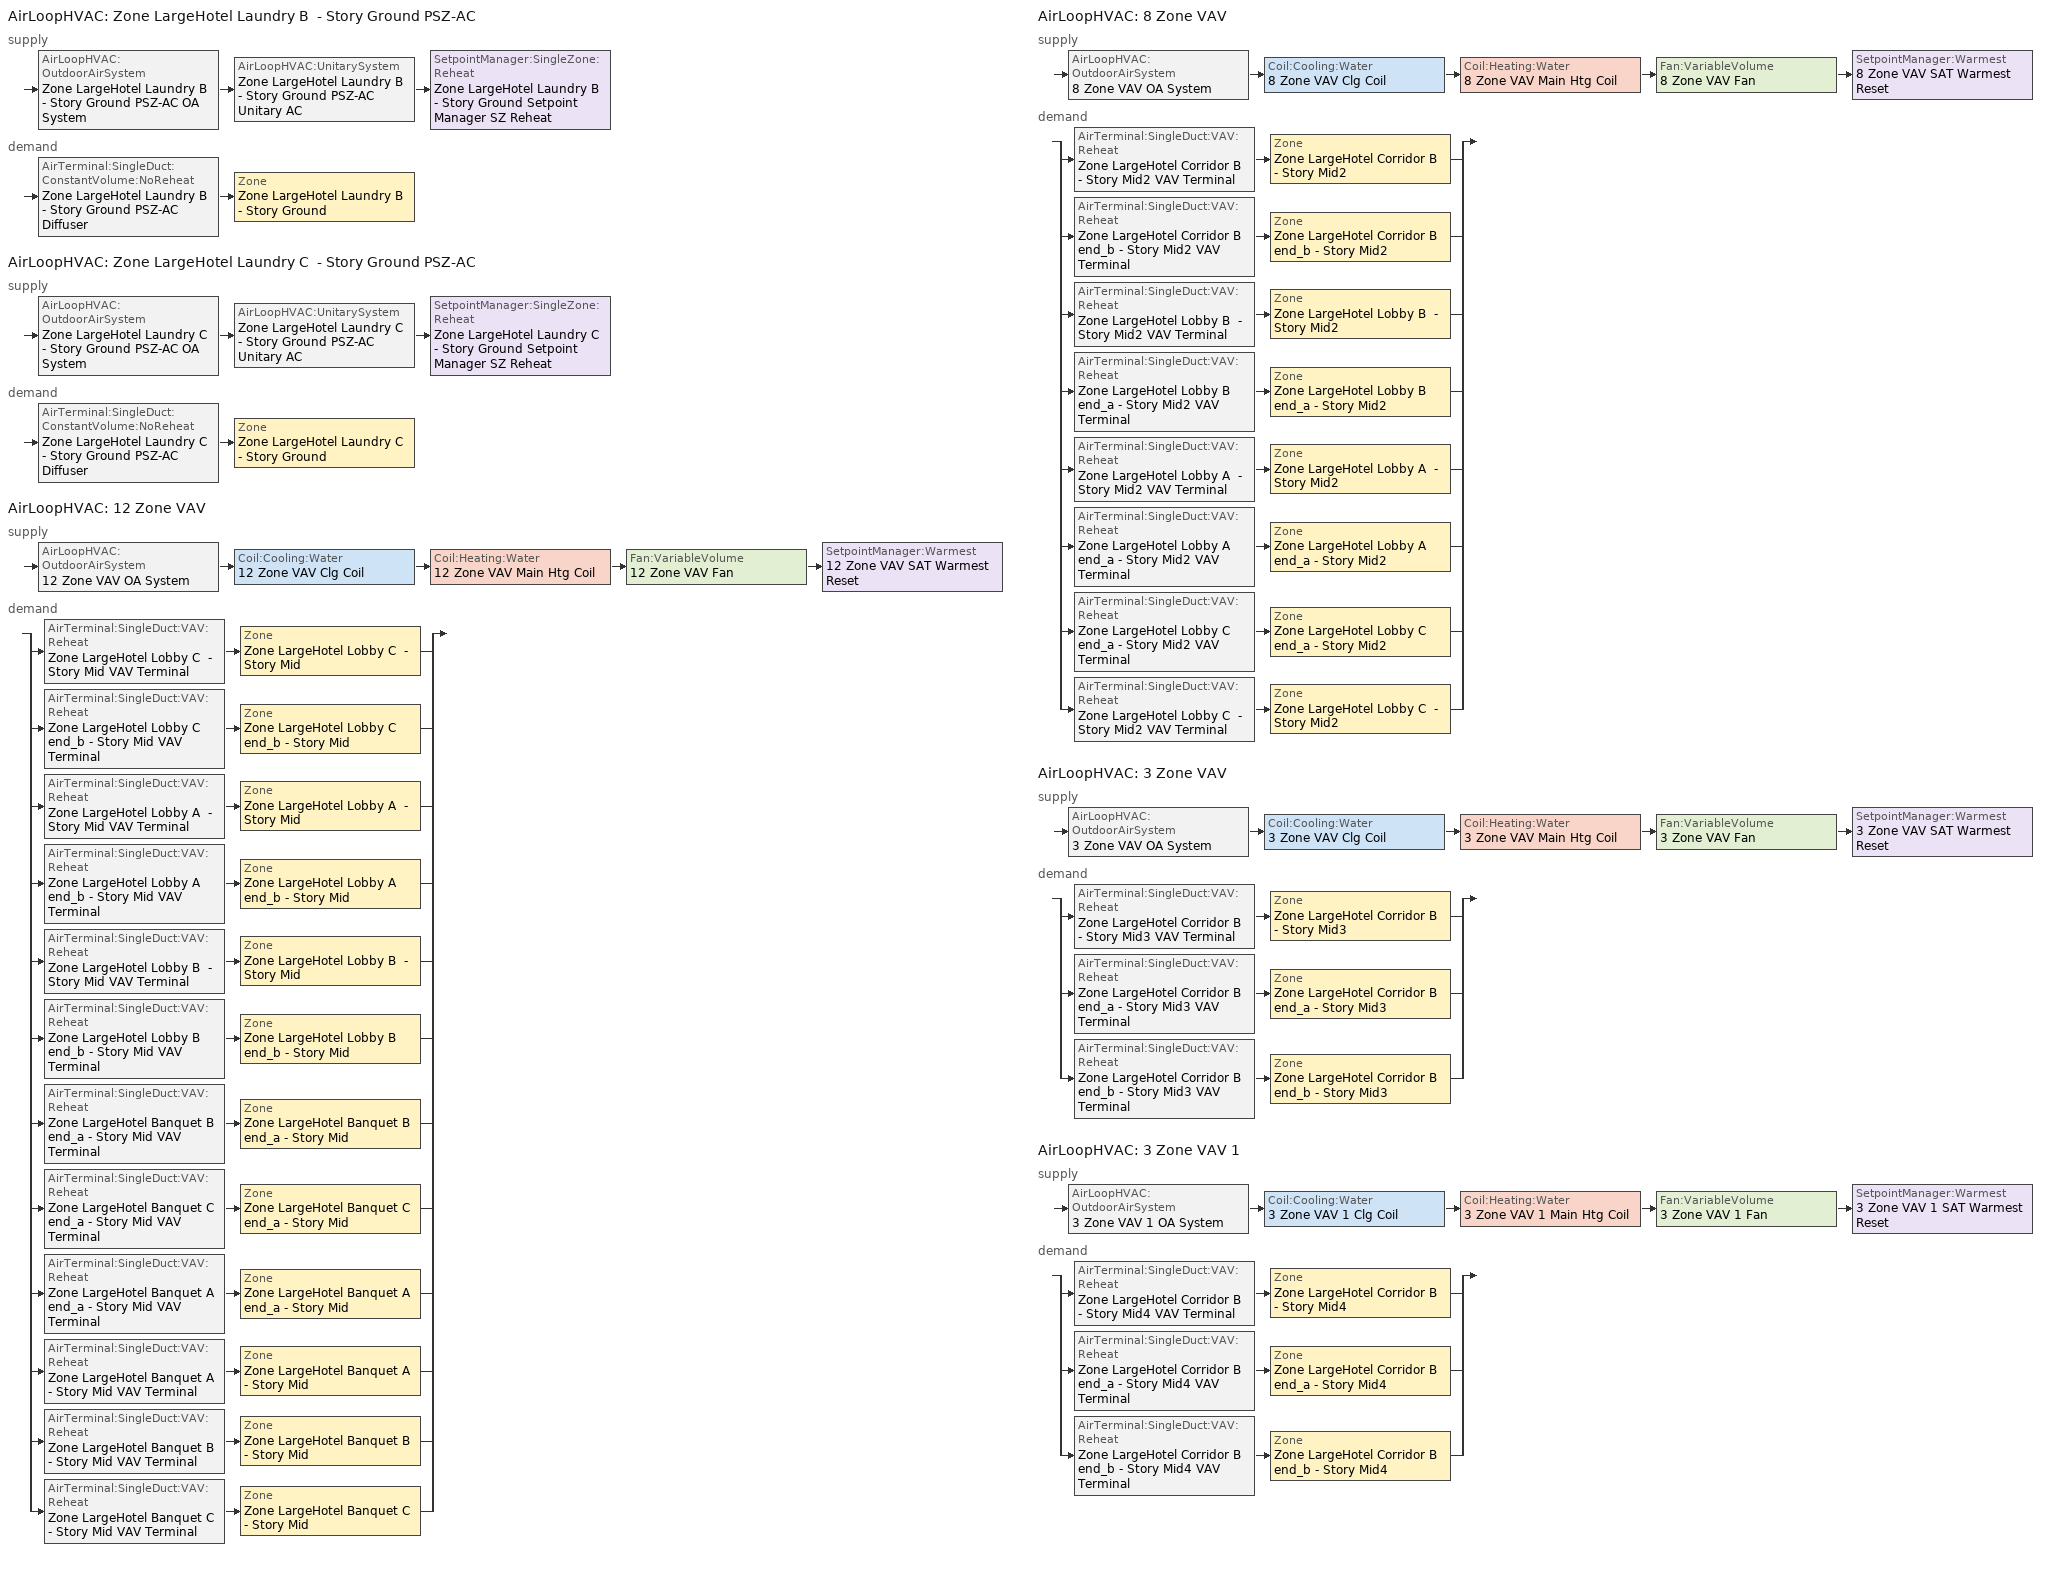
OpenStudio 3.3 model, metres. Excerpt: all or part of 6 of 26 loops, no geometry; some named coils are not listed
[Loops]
AirLoopHVAC 'Zone LargeHotel Laundry B  - Story Ground PSZ-AC'
 supply: AirLoopHVAC:OutdoorAirSystem 'Zone LargeHotel Laundry B  - Story Ground PSZ-AC OA System' > AirLoopHVAC:UnitarySystem 'Zone LargeHotel Laundry B  - Story Ground PSZ-AC Unitary AC' > SetpointManager:SingleZone:Reheat 'Zone LargeHotel Laundry B  - Story Ground Setpoint Manager SZ Reheat'
 demand: AirTerminal:SingleDuct:ConstantVolume:NoReheat 'Zone LargeHotel Laundry B  - Story Ground PSZ-AC Diffuser' > Zone 'Zone LargeHotel Laundry B  - Story Ground'
AirLoopHVAC 'Zone LargeHotel Laundry C  - Story Ground PSZ-AC'
 supply: AirLoopHVAC:OutdoorAirSystem 'Zone LargeHotel Laundry C  - Story Ground PSZ-AC OA System' > AirLoopHVAC:UnitarySystem 'Zone LargeHotel Laundry C  - Story Ground PSZ-AC Unitary AC' > SetpointManager:SingleZone:Reheat 'Zone LargeHotel Laundry C  - Story Ground Setpoint Manager SZ Reheat'
 demand: AirTerminal:SingleDuct:ConstantVolume:NoReheat 'Zone LargeHotel Laundry C  - Story Ground PSZ-AC Diffuser' > Zone 'Zone LargeHotel Laundry C  - Story Ground'
AirLoopHVAC '12 Zone VAV'
 supply: AirLoopHVAC:OutdoorAirSystem '12 Zone VAV OA System' > Coil:Cooling:Water '12 Zone VAV Clg Coil' > Coil:Heating:Water '12 Zone VAV Main Htg Coil' > Fan:VariableVolume '12 Zone VAV Fan' > SetpointManager:Warmest '12 Zone VAV SAT Warmest Reset'
 demand: split
  | AirTerminal:SingleDuct:VAV:Reheat 'Zone LargeHotel Lobby C  - Story Mid VAV Terminal' > Zone 'Zone LargeHotel Lobby C  - Story Mid'
  | AirTerminal:SingleDuct:VAV:Reheat 'Zone LargeHotel Lobby C end_b - Story Mid VAV Terminal' > Zone 'Zone LargeHotel Lobby C end_b - Story Mid'
  | AirTerminal:SingleDuct:VAV:Reheat 'Zone LargeHotel Lobby A  - Story Mid VAV Terminal' > Zone 'Zone LargeHotel Lobby A  - Story Mid'
  | AirTerminal:SingleDuct:VAV:Reheat 'Zone LargeHotel Lobby A end_b - Story Mid VAV Terminal' > Zone 'Zone LargeHotel Lobby A end_b - Story Mid'
  | AirTerminal:SingleDuct:VAV:Reheat 'Zone LargeHotel Lobby B  - Story Mid VAV Terminal' > Zone 'Zone LargeHotel Lobby B  - Story Mid'
  | AirTerminal:SingleDuct:VAV:Reheat 'Zone LargeHotel Lobby B end_b - Story Mid VAV Terminal' > Zone 'Zone LargeHotel Lobby B end_b - Story Mid'
  | AirTerminal:SingleDuct:VAV:Reheat 'Zone LargeHotel Banquet B end_a - Story Mid VAV Terminal' > Zone 'Zone LargeHotel Banquet B end_a - Story Mid'
  | AirTerminal:SingleDuct:VAV:Reheat 'Zone LargeHotel Banquet C end_a - Story Mid VAV Terminal' > Zone 'Zone LargeHotel Banquet C end_a - Story Mid'
  | AirTerminal:SingleDuct:VAV:Reheat 'Zone LargeHotel Banquet A end_a - Story Mid VAV Terminal' > Zone 'Zone LargeHotel Banquet A end_a - Story Mid'
  | AirTerminal:SingleDuct:VAV:Reheat 'Zone LargeHotel Banquet A  - Story Mid VAV Terminal' > Zone 'Zone LargeHotel Banquet A  - Story Mid'
  | AirTerminal:SingleDuct:VAV:Reheat 'Zone LargeHotel Banquet B  - Story Mid VAV Terminal' > Zone 'Zone LargeHotel Banquet B  - Story Mid'
  | AirTerminal:SingleDuct:VAV:Reheat 'Zone LargeHotel Banquet C  - Story Mid VAV Terminal' > Zone 'Zone LargeHotel Banquet C  - Story Mid'
AirLoopHVAC '8 Zone VAV'
 supply: AirLoopHVAC:OutdoorAirSystem '8 Zone VAV OA System' > Coil:Cooling:Water '8 Zone VAV Clg Coil' > Coil:Heating:Water '8 Zone VAV Main Htg Coil' > Fan:VariableVolume '8 Zone VAV Fan' > SetpointManager:Warmest '8 Zone VAV SAT Warmest Reset'
 demand: split
  | AirTerminal:SingleDuct:VAV:Reheat 'Zone LargeHotel Corridor B  - Story Mid2 VAV Terminal' > Zone 'Zone LargeHotel Corridor B  - Story Mid2'
  | AirTerminal:SingleDuct:VAV:Reheat 'Zone LargeHotel Corridor B end_b - Story Mid2 VAV Terminal' > Zone 'Zone LargeHotel Corridor B end_b - Story Mid2'
  | AirTerminal:SingleDuct:VAV:Reheat 'Zone LargeHotel Lobby B  - Story Mid2 VAV Terminal' > Zone 'Zone LargeHotel Lobby B  - Story Mid2'
  | AirTerminal:SingleDuct:VAV:Reheat 'Zone LargeHotel Lobby B end_a - Story Mid2 VAV Terminal' > Zone 'Zone LargeHotel Lobby B end_a - Story Mid2'
  | AirTerminal:SingleDuct:VAV:Reheat 'Zone LargeHotel Lobby A  - Story Mid2 VAV Terminal' > Zone 'Zone LargeHotel Lobby A  - Story Mid2'
  | AirTerminal:SingleDuct:VAV:Reheat 'Zone LargeHotel Lobby A end_a - Story Mid2 VAV Terminal' > Zone 'Zone LargeHotel Lobby A end_a - Story Mid2'
  | AirTerminal:SingleDuct:VAV:Reheat 'Zone LargeHotel Lobby C end_a - Story Mid2 VAV Terminal' > Zone 'Zone LargeHotel Lobby C end_a - Story Mid2'
  | AirTerminal:SingleDuct:VAV:Reheat 'Zone LargeHotel Lobby C  - Story Mid2 VAV Terminal' > Zone 'Zone LargeHotel Lobby C  - Story Mid2'
AirLoopHVAC '3 Zone VAV'
 supply: AirLoopHVAC:OutdoorAirSystem '3 Zone VAV OA System' > Coil:Cooling:Water '3 Zone VAV Clg Coil' > Coil:Heating:Water '3 Zone VAV Main Htg Coil' > Fan:VariableVolume '3 Zone VAV Fan' > SetpointManager:Warmest '3 Zone VAV SAT Warmest Reset'
 demand: split
  | AirTerminal:SingleDuct:VAV:Reheat 'Zone LargeHotel Corridor B  - Story Mid3 VAV Terminal' > Zone 'Zone LargeHotel Corridor B  - Story Mid3'
  | AirTerminal:SingleDuct:VAV:Reheat 'Zone LargeHotel Corridor B end_a - Story Mid3 VAV Terminal' > Zone 'Zone LargeHotel Corridor B end_a - Story Mid3'
  | AirTerminal:SingleDuct:VAV:Reheat 'Zone LargeHotel Corridor B end_b - Story Mid3 VAV Terminal' > Zone 'Zone LargeHotel Corridor B end_b - Story Mid3'
AirLoopHVAC '3 Zone VAV 1'
 supply: AirLoopHVAC:OutdoorAirSystem '3 Zone VAV 1 OA System' > Coil:Cooling:Water '3 Zone VAV 1 Clg Coil' > Coil:Heating:Water '3 Zone VAV 1 Main Htg Coil' > Fan:VariableVolume '3 Zone VAV 1 Fan' > SetpointManager:Warmest '3 Zone VAV 1 SAT Warmest Reset'
 demand: split
  | AirTerminal:SingleDuct:VAV:Reheat 'Zone LargeHotel Corridor B  - Story Mid4 VAV Terminal' > Zone 'Zone LargeHotel Corridor B  - Story Mid4'
  | AirTerminal:SingleDuct:VAV:Reheat 'Zone LargeHotel Corridor B end_a - Story Mid4 VAV Terminal' > Zone 'Zone LargeHotel Corridor B end_a - Story Mid4'
  | AirTerminal:SingleDuct:VAV:Reheat 'Zone LargeHotel Corridor B end_b - Story Mid4 VAV Terminal' > Zone 'Zone LargeHotel Corridor B end_b - Story Mid4'
[Sizing:Zone] Zone Cooling Design Supply Air Temperature Input Method=SupplyAirTemperature; Zone Cooling Design Supply Air Temperature {C}=12.7778; Zone Cooling Design Supply Air Temperature Difference {deltaC}=11.11; Zone Heating Design Supply Air Temperature Input Method=SupplyAirTemperature; Zone Heating Design Supply Air Temperature Difference {deltaC}=11.11; Zone Cooling Design Supply Air Humidity Ratio {kg-H2O/kg-air}=0.0085; Zone Heating Design Supply Air Humidity Ratio {kg-H2O/kg-air}=0.008; Heating Design Air Flow Method=DesignDay; Account for Dedicated Outdoor Air System=No; Dedicated Outdoor Air System Control Strategy=NeutralSupplyAir; Dedicated Outdoor Air Low Setpoint Temperature for Design {C}=autosize; Dedicated Outdoor Air High Setpoint Temperature for Design {C}=autosize
Name | Zone Heating Design Supply Air Temperature {C} | Cooling Design Air Flow Method | Design Minimum Zone Ventilation Efficiency
Zone LargeHotel Laundry B  - Story Ground; Zone LargeHotel Laundry C  - Story Ground | 50 | DesignDay
Zone LargeHotel Banquet A end_a - Story Mid; Zone LargeHotel Banquet B end_a - Story Mid; Zone LargeHotel Banquet C end_a - Story Mid; Zone LargeHotel Banquet A  - Story Mid; Zone LargeHotel Banquet B  - Story Mid; Zone LargeHotel Banquet C  - Story Mid; Zone LargeHotel Lobby A  - Story Mid; Zone LargeHotel Lobby B  - Story Mid; Zone LargeHotel Lobby C  - Story Mid; Zone LargeHotel Lobby A end_b - Story Mid; Zone LargeHotel Lobby B end_b - Story Mid; Zone LargeHotel Lobby C end_b - Story Mid; Zone LargeHotel Lobby A end_a - Story Mid2; Zone LargeHotel Lobby B end_a - Story Mid2; Zone LargeHotel Lobby C end_a - Story Mid2; Zone LargeHotel Lobby A  - Story Mid2; Zone LargeHotel Lobby B  - Story Mid2; Zone LargeHotel Lobby C  - Story Mid2; Zone LargeHotel Corridor B  - Story Mid2; Zone LargeHotel Corridor B end_b - Story Mid2; Zone LargeHotel Corridor B end_a - Story Mid3; Zone LargeHotel Corridor B  - Story Mid3; Zone LargeHotel Corridor B end_b - Story Mid3; Zone LargeHotel Corridor B end_a - Story Mid4; Zone LargeHotel Corridor B  - Story Mid4; Zone LargeHotel Corridor B end_b - Story Mid4 | 40 | DesignDayWithLimit | 0.6
[Zone equipment]
Zone LargeHotel Laundry B  - Story Ground: Zone LargeHotel Laundry B  - Story Ground PSZ-AC Diffuser
Zone LargeHotel Laundry C  - Story Ground: Zone LargeHotel Laundry C  - Story Ground PSZ-AC Diffuser
Zone LargeHotel Banquet A end_a - Story Mid: Zone LargeHotel Banquet A end_a - Story Mid VAV Terminal
Zone LargeHotel Banquet B end_a - Story Mid: Zone LargeHotel Banquet B end_a - Story Mid VAV Terminal
Zone LargeHotel Banquet C end_a - Story Mid: Zone LargeHotel Banquet C end_a - Story Mid VAV Terminal
Zone LargeHotel Banquet A  - Story Mid: Zone LargeHotel Banquet A  - Story Mid VAV Terminal
Zone LargeHotel Banquet B  - Story Mid: Zone LargeHotel Banquet B  - Story Mid VAV Terminal
Zone LargeHotel Banquet C  - Story Mid: Zone LargeHotel Banquet C  - Story Mid VAV Terminal
Zone LargeHotel Lobby A  - Story Mid: Zone LargeHotel Lobby A  - Story Mid VAV Terminal
Zone LargeHotel Lobby B  - Story Mid: Zone LargeHotel Lobby B  - Story Mid VAV Terminal
Zone LargeHotel Lobby C  - Story Mid: Zone LargeHotel Lobby C  - Story Mid VAV Terminal
Zone LargeHotel Lobby A end_b - Story Mid: Zone LargeHotel Lobby A end_b - Story Mid VAV Terminal
Zone LargeHotel Lobby B end_b - Story Mid: Zone LargeHotel Lobby B end_b - Story Mid VAV Terminal
Zone LargeHotel Lobby C end_b - Story Mid: Zone LargeHotel Lobby C end_b - Story Mid VAV Terminal
Zone LargeHotel Lobby A end_a - Story Mid2: Zone LargeHotel Lobby A end_a - Story Mid2 VAV Terminal
Zone LargeHotel Lobby B end_a - Story Mid2: Zone LargeHotel Lobby B end_a - Story Mid2 VAV Terminal
Zone LargeHotel Lobby C end_a - Story Mid2: Zone LargeHotel Lobby C end_a - Story Mid2 VAV Terminal
Zone LargeHotel Lobby A  - Story Mid2: Zone LargeHotel Lobby A  - Story Mid2 VAV Terminal
Zone LargeHotel Lobby B  - Story Mid2: Zone LargeHotel Lobby B  - Story Mid2 VAV Terminal
Zone LargeHotel Lobby C  - Story Mid2: Zone LargeHotel Lobby C  - Story Mid2 VAV Terminal
Zone LargeHotel Corridor B  - Story Mid2: Zone LargeHotel Corridor B  - Story Mid2 VAV Terminal
Zone LargeHotel Corridor B end_b - Story Mid2: Zone LargeHotel Corridor B end_b - Story Mid2 VAV Terminal
Zone LargeHotel Corridor B end_a - Story Mid3: Zone LargeHotel Corridor B end_a - Story Mid3 VAV Terminal
Zone LargeHotel Corridor B  - Story Mid3: Zone LargeHotel Corridor B  - Story Mid3 VAV Terminal
Zone LargeHotel Corridor B end_b - Story Mid3: Zone LargeHotel Corridor B end_b - Story Mid3 VAV Terminal
Zone LargeHotel Corridor B end_a - Story Mid4: Zone LargeHotel Corridor B end_a - Story Mid4 VAV Terminal
Zone LargeHotel Corridor B  - Story Mid4: Zone LargeHotel Corridor B  - Story Mid4 VAV Terminal
Zone LargeHotel Corridor B end_b - Story Mid4: Zone LargeHotel Corridor B end_b - Story Mid4 VAV Terminal
[Fan:OnOff] Availability Schedule=Always On Discrete; Maximum Flow Rate {m3/s}=autosize; Motor In Airstream Fraction=1
Name | Fan Total Efficiency | Pressure Rise {Pa} | Motor Efficiency | Fan Power Ratio Function of Speed Ratio Curve | Fan Efficiency Ratio Function of Speed Ratio Curve
Zone LargeHotel Laundry B  - Story Ground PSZ-AC Fan | 0.6006 | 1018.77 | 0.924 | Fan On Off Power Curve 53 | Fan On Off Efficiency Curve 53
Zone LargeHotel Laundry C  - Story Ground PSZ-AC Fan | 0.58175 | 622.722 | 0.895 | Fan On Off Power Curve 54 | Fan On Off Efficiency Curve 54
[Coil:Cooling:DX:SingleSpeed] Availability Schedule=Always On Discrete; Rated Total Cooling Capacity {W}=autosize; Rated Sensible Heat Ratio=autosize; Rated Air Flow Rate {m3/s}=autosize; Rated Evaporator Fan Power Per Volume Flow Rate {W/(m3/s)}=773.3; Total Cooling Capacity Function of Temperature Curve=PSZ-AC_Unitary_PackagecoolCapFT; Total Cooling Capacity Function of Flow Fraction Curve=PSZ-AC_Unitary_PackagecoolFFF; Energy Input Ratio Function of Temperature Curve=PSZ-AC DX Unitary Package EIRFT; Energy Input Ratio Function of Flow Fraction Curve=PSZ-AC_Unitary_PackagecoolEIRFFF; Part Load Fraction Correlation Curve=PSZ-AC_Unitary_PackagecoolPLR; Minimum Outdoor Dry-Bulb Temperature for Compressor Operation {C}=-25; Condenser Type=AirCooled; Evaporative Condenser Effectiveness=0; Evaporative Condenser Air Flow Rate {m3/s}=Autosize; Evaporative Condenser Pump Rated Power Consumption {W}=Autosize; Crankcase Heater Capacity {W}=0; Maximum Outdoor Dry-Bulb Temperature for Crankcase Heater Operation {C}=0; Basin Heater Capacity {W/K}=0; Basin Heater Setpoint Temperature {C}=10
Name | Rated COP {W/W}
Zone LargeHotel Laundry B  - Story Ground PSZ-AC 1spd DX AC Clg Coil 366kBtu/hr 9.8EER | 3.39929
Zone LargeHotel Laundry C  - Story Ground PSZ-AC 1spd DX AC Clg Coil 119kBtu/hr 11.0EER | 3.79883
[AirLoopHVAC] Design Supply Air Flow Rate {m3/s}=autosize; Design Return Air Flow Fraction of Supply Air Flow=1
Name | Availability Schedule
Zone LargeHotel Laundry B  - Story Ground PSZ-AC | Zone LargeHotel Laundry B  - Story Ground PSZ-AC Occ Sch
Zone LargeHotel Laundry C  - Story Ground PSZ-AC | Zone LargeHotel Laundry C  - Story Ground PSZ-AC Occ Sch
12 Zone VAV | 12 Zone VAV Occ Sch
8 Zone VAV | 8 Zone VAV Occ Sch
3 Zone VAV | 3 Zone VAV Occ Sch
3 Zone VAV 1 | 3 Zone VAV 1 Occ Sch
[Sizing:System] Type of Load to Size On=Sensible; Preheat Design Temperature {C}=7.22222; Preheat Design Humidity Ratio {kg-H2O/kg-Air}=0.008; Precool Design Temperature {C}=12.7778; Precool Design Humidity Ratio {kg-H2O/kg-Air}=0.008; Central Cooling Design Supply Air Temperature {C}=12.7778; Sizing Option=Coincident; 100% Outdoor Air in Cooling=No; 100% Outdoor Air in Heating=No; Central Cooling Design Supply Air Humidity Ratio {kg-H2O/kg-Air}=0.0085; Central Heating Design Supply Air Humidity Ratio {kg-H2O/kg-Air}=0.008; Cooling Design Air Flow Method=DesignDay; Heating Design Air Flow Method=DesignDay; System Outdoor Air Method=ZoneSum; Zone Maximum Outdoor Air Fraction=1; Cooling Supply Air Flow Rate Per Floor Area {m3/s-m2}=0.00996765; Cooling Fraction of Autosized Cooling Supply Air Flow Rate=1; Cooling Supply Air Flow Rate Per Unit Cooling Capacity {m3/s-W}=3.94755e-05; Heating Supply Air Flow Rate Per Floor Area {m3/s-m2}=0.00996765; Heating Fraction of Autosized Heating Supply Air Flow Rate=1; Heating Fraction of Autosized Cooling Supply Air Flow Rate=1; Heating Supply Air Flow Rate Per Unit Heating Capacity {m3/s-W}=3.15882e-05; Cooling Design Capacity Method=CoolingDesignCapacity; Cooling Design Capacity {W}=autosize; Cooling Design Capacity Per Floor Area {W/m2}=234.7; Fraction of Autosized Cooling Design Capacity=1; Heating Design Capacity Method=HeatingDesignCapacity; Heating Design Capacity {W}=autosize; Heating Design Capacity Per Floor Area {W/m2}=157; Fraction of Autosized Heating Design Capacity=1; Central Cooling Capacity Control Method=OnOff; Occupant Diversity=autosize
Name | Design Outdoor Air Flow Rate {m3/s} | Central Heating Maximum System Air Flow Ratio | Central Heating Design Supply Air Temperature {C}
Zone LargeHotel Laundry B  - Story Ground PSZ-AC; Zone LargeHotel Laundry C  - Story Ground PSZ-AC | Autosize | 1 | 50
12 Zone VAV | 8.75325 | 0.3 | 12.7778
8 Zone VAV | 6.6385 | 0.3 | 12.7778
3 Zone VAV; 3 Zone VAV 1 | 0.443925 | 0.3 | 12.7778
[Fan:VariableVolume] Availability Schedule=Always On Discrete; Maximum Flow Rate {m3/s}=Autosize; Fan Power Minimum Flow Rate Input Method=Fraction; Fan Power Minimum Flow Fraction=0.25; Fan Power Minimum Air Flow Rate {m3/s}=0; Motor In Airstream Fraction=1; Fan Power Coefficient 1=0.04076; Fan Power Coefficient 2=0.0881; Fan Power Coefficient 3=-0.0729; Fan Power Coefficient 4=0.9437; Fan Power Coefficient 5=0
Name | Fan Total Efficiency | Pressure Rise {Pa} | Motor Efficiency
12 Zone VAV Fan | 0.61425 | 1389.92 | 0.945
8 Zone VAV Fan | 0.61165 | 1389.92 | 0.941
3 Zone VAV Fan; 3 Zone VAV 1 Fan | 0.56225 | 996.356 | 0.865
[Controller:OutdoorAir] Maximum Outdoor Air Flow Rate {m3/s}=Autosize; Economizer Control Action Type=ModulateFlow; Lockout Type=LockoutWithHeating; Minimum Limit Type=FixedMinimum; High Humidity Control=No
Name | Minimum Outdoor Air Flow Rate {m3/s} | Economizer Control Type | Minimum Outdoor Air Schedule | Maximum Fraction of Outdoor Air Schedule | Controller Mechanical Ventilation | Heat Recovery Bypass Control Type | Economizer Maximum Limit Dry-Bulb Temperature {C} | Economizer Maximum Limit Enthalpy {J/kg}
Zone LargeHotel Laundry B  - Story Ground PSZ-AC OA System Controller | autosize | DifferentialDryBulb | Zone LargeHotel Laundry B  - Story Ground PSZ-AC Occ Sch | ZoneLargeHotelLaundryBStoryGroundPSZACmaxOASch | Controller Mechanical Ventilation 8 | BypassWhenWithinEconomizerLimits
Zone LargeHotel Laundry C  - Story Ground PSZ-AC OA System Controller | autosize | DifferentialDryBulb | Zone LargeHotel Laundry C  - Story Ground PSZ-AC Occ Sch | ZoneLargeHotelLaundryCStoryGroundPSZACmaxOASch | Controller Mechanical Ventilation 9 | BypassWhenWithinEconomizerLimits
12 Zone VAV OA Controller | autosize | DifferentialDryBulb | 12 Zone VAV Occ Sch |  | 12 Zone VAV Vent Controller | BypassWhenOAFlowGreaterThanMinimum
8 Zone VAV OA Controller | autosize | DifferentialDryBulb | 8 Zone VAV Occ Sch |  | 8 Zone VAV Vent Controller | BypassWhenOAFlowGreaterThanMinimum
3 Zone VAV OA Controller | 0 | NoEconomizer | 3 Zone VAV Occ Sch |  | 3 Zone VAV Vent Controller | BypassWhenWithinEconomizerLimits | 28 | 64000
3 Zone VAV 1 OA Controller | 0 | NoEconomizer | 3 Zone VAV 1 Occ Sch |  | 3 Zone VAV 1 Vent Controller | BypassWhenWithinEconomizerLimits | 28 | 64000
[Controller:MechanicalVentilation] Availability Schedule=Always On Discrete
Name | System Outdoor Air Method
Controller Mechanical Ventilation 8; Controller Mechanical Ventilation 9
12 Zone VAV Vent Controller; 8 Zone VAV Vent Controller; 3 Zone VAV Vent Controller; 3 Zone VAV 1 Vent Controller | ZoneSum
[AirLoopHVAC:OutdoorAirSystem]
Name | Controller
Zone LargeHotel Laundry B  - Story Ground PSZ-AC OA System | Zone LargeHotel Laundry B  - Story Ground PSZ-AC OA System Controller
Zone LargeHotel Laundry C  - Story Ground PSZ-AC OA System | Zone LargeHotel Laundry C  - Story Ground PSZ-AC OA System Controller
12 Zone VAV OA System | 12 Zone VAV OA Controller
8 Zone VAV OA System | 8 Zone VAV OA Controller
3 Zone VAV OA System | 3 Zone VAV OA Controller
3 Zone VAV 1 OA System | 3 Zone VAV 1 OA Controller
[AirTerminal:SingleDuct:VAV:Reheat] Availability Schedule=Always On Discrete; Maximum Air Flow Rate {m3/s}=AutoSize; Zone Minimum Air Flow Input Method=Constant; Fixed Minimum Air Flow Rate {m3/s}=0; Maximum Hot Water or Steam Flow Rate {m3/s}=AutoSize; Minimum Hot Water or Steam Flow Rate {m3/s}=0; Convergence Tolerance=0.001; Damper Heating Action=ReverseWithLimits; Maximum Flow per Zone Floor Area During Reheat {m3/s-m2}=AutoSize; Maximum Flow Fraction During Reheat=0.5; Maximum Reheat Air Temperature {C}=40; Control For Outdoor Air=No
Name | Constant Minimum Air Flow Fraction | Reheat Coil
Zone LargeHotel Lobby C  - Story Mid VAV Terminal | 0.504219 | Zone LargeHotel Lobby C  - Story Mid Reheat Coil
Zone LargeHotel Lobby C end_b - Story Mid VAV Terminal | 0.504219 | Zone LargeHotel Lobby C end_b - Story Mid Reheat Coil
Zone LargeHotel Lobby A  - Story Mid VAV Terminal | 0.504219 | Zone LargeHotel Lobby A  - Story Mid Reheat Coil
Zone LargeHotel Lobby A end_b - Story Mid VAV Terminal | 0.504219 | Zone LargeHotel Lobby A end_b - Story Mid Reheat Coil
Zone LargeHotel Lobby B  - Story Mid VAV Terminal | 0.504219 | Zone LargeHotel Lobby B  - Story Mid Reheat Coil
Zone LargeHotel Lobby B end_b - Story Mid VAV Terminal | 0.504219 | Zone LargeHotel Lobby B end_b - Story Mid Reheat Coil
Zone LargeHotel Banquet B end_a - Story Mid VAV Terminal | 0.504219 | Zone LargeHotel Banquet B end_a - Story Mid Reheat Coil
Zone LargeHotel Banquet C end_a - Story Mid VAV Terminal | 0.504219 | Zone LargeHotel Banquet C end_a - Story Mid Reheat Coil
Zone LargeHotel Banquet A end_a - Story Mid VAV Terminal | 0.504219 | Zone LargeHotel Banquet A end_a - Story Mid Reheat Coil
Zone LargeHotel Banquet A  - Story Mid VAV Terminal | 0.504219 | Zone LargeHotel Banquet A  - Story Mid Reheat Coil
Zone LargeHotel Banquet B  - Story Mid VAV Terminal | 0.504219 | Zone LargeHotel Banquet B  - Story Mid Reheat Coil
Zone LargeHotel Banquet C  - Story Mid VAV Terminal | 0.504219 | Zone LargeHotel Banquet C  - Story Mid Reheat Coil
Zone LargeHotel Corridor B  - Story Mid2 VAV Terminal | 0.595915 | Zone LargeHotel Corridor B  - Story Mid2 Reheat Coil
Zone LargeHotel Corridor B end_b - Story Mid2 VAV Terminal | 0.595915 | Zone LargeHotel Corridor B end_b - Story Mid2 Reheat Coil
Zone LargeHotel Lobby B  - Story Mid2 VAV Terminal | 0.595915 | Zone LargeHotel Lobby B  - Story Mid2 Reheat Coil
Zone LargeHotel Lobby B end_a - Story Mid2 VAV Terminal | 0.595915 | Zone LargeHotel Lobby B end_a - Story Mid2 Reheat Coil
Zone LargeHotel Lobby A  - Story Mid2 VAV Terminal | 0.595915 | Zone LargeHotel Lobby A  - Story Mid2 Reheat Coil
Zone LargeHotel Lobby A end_a - Story Mid2 VAV Terminal | 0.595915 | Zone LargeHotel Lobby A end_a - Story Mid2 Reheat Coil
Zone LargeHotel Lobby C end_a - Story Mid2 VAV Terminal | 0.595915 | Zone LargeHotel Lobby C end_a - Story Mid2 Reheat Coil
Zone LargeHotel Lobby C  - Story Mid2 VAV Terminal | 0.595915 | Zone LargeHotel Lobby C  - Story Mid2 Reheat Coil
Zone LargeHotel Corridor B  - Story Mid3 VAV Terminal | 0.527663 | Zone LargeHotel Corridor B  - Story Mid3 Reheat Coil
Zone LargeHotel Corridor B end_a - Story Mid3 VAV Terminal | 0.527663 | Zone LargeHotel Corridor B end_a - Story Mid3 Reheat Coil
Zone LargeHotel Corridor B end_b - Story Mid3 VAV Terminal | 0.527663 | Zone LargeHotel Corridor B end_b - Story Mid3 Reheat Coil
Zone LargeHotel Corridor B  - Story Mid4 VAV Terminal | 0.528125 | Zone LargeHotel Corridor B  - Story Mid4 Reheat Coil
Zone LargeHotel Corridor B end_a - Story Mid4 VAV Terminal | 0.528125 | Zone LargeHotel Corridor B end_a - Story Mid4 Reheat Coil
Zone LargeHotel Corridor B end_b - Story Mid4 VAV Terminal | 0.528125 | Zone LargeHotel Corridor B end_b - Story Mid4 Reheat Coil
[SetpointManager:SingleZone:Reheat] Minimum Supply Air Temperature {C}=12.7778; Maximum Supply Air Temperature {C}=50
Name | Control Zone | Setpoint Node or NodeList
Zone LargeHotel Laundry B  - Story Ground Setpoint Manager SZ Reheat | Zone LargeHotel Laundry B  - Story Ground | Zone LargeHotel Laundry B  - Story Ground PSZ-AC Supply Outlet Node
Zone LargeHotel Laundry C  - Story Ground Setpoint Manager SZ Reheat | Zone LargeHotel Laundry C  - Story Ground | Zone LargeHotel Laundry C  - Story Ground PSZ-AC Supply Outlet Node
[Coil:Heating:Gas] Availability Schedule=Always On Discrete; Gas Burner Efficiency=0.8; Nominal Capacity {W}=AutoSize; Parasitic Electric Load {W}=0; Parasitic Gas Load {W}=0
Zone LargeHotel Laundry B  - Story Ground PSZ-AC Gas Htg Coil 772kBtu/hr 0.8 Thermal Eff; Zone LargeHotel Laundry C  - Story Ground PSZ-AC Gas Htg Coil 250kBtu/hr 0.8 Thermal Eff
[Coil:Heating:Electric] Availability Schedule=Always On Discrete; Efficiency=1
Zone LargeHotel Laundry B  - Story Ground PSZ-AC Electric Backup Htg Coil; Zone LargeHotel Laundry C  - Story Ground PSZ-AC Electric Backup Htg Coil
[AirLoopHVAC:UnitarySystem] Control Type=Load; Dehumidification Control Type=None; Availability Schedule=Always On Discrete; Fan Placement=DrawThrough; DX Heating Coil Sizing Ratio=1; Use DOAS DX Cooling Coil=No; DOAS DX Cooling Coil Leaving Minimum Air Temperature {C}=2; Latent Load Control=SensibleOnlyLoadControl; Supply Air Flow Rate During Cooling Operation {m3/s}=Autosize; Supply Air Flow Rate During Heating Operation {m3/s}=Autosize; Supply Air Flow Rate When No Cooling or Heating is Required {m3/s}=Autosize; Maximum Supply Air Temperature {C}=80; Maximum Outdoor Dry-Bulb Temperature for Supplemental Heater Operation {C}=21; Maximum Cycling Rate {cycles/hr}=2.5; Heat Pump Time Constant {s}=60; Fraction of On-Cycle Power Use=0.01; Heat Pump Fan Delay Time {s}=60; Ancilliary On-Cycle Electric Power {W}=0; Ancilliary Off-Cycle Electric Power {W}=0
Name | Controlling Zone or Thermostat Location | Supply Fan | Supply Air Fan Operating Mode Schedule | Heating Coil | Cooling Coil | Supplemental Heating Coil
Zone LargeHotel Laundry B  - Story Ground PSZ-AC Unitary AC | Zone LargeHotel Laundry B  - Story Ground | Zone LargeHotel Laundry B  - Story Ground PSZ-AC Fan | Zone LargeHotel Laundry B  - Story Ground PSZ-AC Occ Sch | Zone LargeHotel Laundry B  - Story Ground PSZ-AC Gas Htg Coil 772kBtu/hr 0.8 Thermal Eff | Zone LargeHotel Laundry B  - Story Ground PSZ-AC 1spd DX AC Clg Coil 366kBtu/hr 9.8EER | Zone LargeHotel Laundry B  - Story Ground PSZ-AC Electric Backup Htg Coil
Zone LargeHotel Laundry C  - Story Ground PSZ-AC Unitary AC | Zone LargeHotel Laundry C  - Story Ground | Zone LargeHotel Laundry C  - Story Ground PSZ-AC Fan | Zone LargeHotel Laundry C  - Story Ground PSZ-AC Occ Sch | Zone LargeHotel Laundry C  - Story Ground PSZ-AC Gas Htg Coil 250kBtu/hr 0.8 Thermal Eff | Zone LargeHotel Laundry C  - Story Ground PSZ-AC 1spd DX AC Clg Coil 119kBtu/hr 11.0EER | Zone LargeHotel Laundry C  - Story Ground PSZ-AC Electric Backup Htg Coil
[AirTerminal:SingleDuct:ConstantVolume:NoReheat] Availability Schedule=Always On Discrete; Maximum Air Flow Rate {m3/s}=AutoSize
Zone LargeHotel Laundry B  - Story Ground PSZ-AC Diffuser; Zone LargeHotel Laundry C  - Story Ground PSZ-AC Diffuser
[SetpointManager:Warmest] Control Variable=Temperature; Minimum Setpoint Temperature {C}=12.7778; Maximum Setpoint Temperature {C}=15.5556; Strategy=MaximumTemperature
Name | Setpoint Node or NodeList
12 Zone VAV SAT Warmest Reset | 12 Zone VAV Supply Outlet Node
3 Zone VAV SAT Warmest Reset | 3 Zone VAV Supply Outlet Node
3 Zone VAV 1 SAT Warmest Reset | 3 Zone VAV 1 Supply Outlet Node
8 Zone VAV SAT Warmest Reset | 8 Zone VAV Supply Outlet Node
[Schedule:Ruleset]
Name | Default Day Schedule | Summer Design Day Schedule | Winter Design Day Schedule
12 Zone VAV Occ Sch | 12 Zone VAV Occ Sch Default | 12 Zone VAV Occ Sch Summer Design Day | 12 Zone VAV Occ Sch Winter Design Day
3 Zone VAV Occ Sch | 3 Zone VAV Occ Sch Default | 3 Zone VAV Occ Sch Summer Design Day | 3 Zone VAV Occ Sch Winter Design Day
3 Zone VAV 1 Occ Sch | 3 Zone VAV 1 Occ Sch Default | 3 Zone VAV 1 Occ Sch Summer Design Day | 3 Zone VAV 1 Occ Sch Winter Design Day
8 Zone VAV Occ Sch | 8 Zone VAV Occ Sch Default | 8 Zone VAV Occ Sch Summer Design Day | 8 Zone VAV Occ Sch Winter Design Day
Zone LargeHotel Laundry B  - Story Ground PSZ-AC Occ Sch | Zone LargeHotel Laundry B  - Story Ground PSZ-AC Occ Sch Default | Zone LargeHotel Laundry B  - Story Ground PSZ-AC Occ Sch Summer Design Day | Zone LargeHotel Laundry B  - Story Ground PSZ-AC Occ Sch Winter Design Day
ZoneLargeHotelLaundryBStoryGroundPSZACmaxOASch | ZoneLargeHotelLaundryBStoryGroundPSZACmaxOASchDefault
Zone LargeHotel Laundry C  - Story Ground PSZ-AC Occ Sch | Zone LargeHotel Laundry C  - Story Ground PSZ-AC Occ Sch Default | Zone LargeHotel Laundry C  - Story Ground PSZ-AC Occ Sch Summer Design Day | Zone LargeHotel Laundry C  - Story Ground PSZ-AC Occ Sch Winter Design Day
ZoneLargeHotelLaundryCStoryGroundPSZACmaxOASch | ZoneLargeHotelLaundryCStoryGroundPSZACmaxOASchDefault
[Schedule:Day]
12 Zone VAV Occ Sch Default; 12 Zone VAV Occ Sch Winter Design Day; 12 Zone VAV Occ Sch Summer Design Day; 3 Zone VAV Occ Sch Winter Design Day; 3 Zone VAV Occ Sch Summer Design Day; 3 Zone VAV 1 Occ Sch Winter Design Day; 3 Zone VAV 1 Occ Sch Summer Design Day; 8 Zone VAV Occ Sch Default; 8 Zone VAV Occ Sch Winter Design Day; 8 Zone VAV Occ Sch Summer Design Day; Zone LargeHotel Laundry B  - Story Ground PSZ-AC Occ Sch Default; Zone LargeHotel Laundry B  - Story Ground PSZ-AC Occ Sch Winter Design Day; Zone LargeHotel Laundry B  - Story Ground PSZ-AC Occ Sch Summer Design Day; Zone LargeHotel Laundry C  - Story Ground PSZ-AC Occ Sch Default; Zone LargeHotel Laundry C  - Story Ground PSZ-AC Occ Sch Winter Design Day; Zone LargeHotel Laundry C  - Story Ground PSZ-AC Occ Sch Summer Design Day: 24, 0, 1
3 Zone VAV Occ Sch Default; 3 Zone VAV 1 Occ Sch Default: 24, 0, 0
ZoneLargeHotelLaundryBStoryGroundPSZACmaxOASchDefault; ZoneLargeHotelLaundryCStoryGroundPSZACmaxOASchDefault: 24, 0, 0.7
[Schedule:Constant]
Always On Discrete: Value=1
[Curve:Exponent] Coefficient1 Constant=1; Coefficient2 Constant=0; Coefficient3 Constant=0; Minimum Value of x=0; Maximum Value of x=1
Fan On Off Power Curve 53; Fan On Off Power Curve 54
[Curve:Cubic] Coefficient1 Constant=1; Coefficient2 x=0; Coefficient3 x**2=0; Coefficient4 x**3=0; Minimum Value of x=0; Maximum Value of x=1
Fan On Off Efficiency Curve 53; Fan On Off Efficiency Curve 54
[Curve:Biquadratic] Minimum Value of x=12.77778; Maximum Value of x=23.88889; Minimum Value of y=21.11111; Maximum Value of y=46.11111
Name | Coefficient1 Constant | Coefficient2 x | Coefficient3 x**2 | Coefficient4 y | Coefficient5 y**2 | Coefficient6 x*y
PSZ-AC_Unitary_PackagecoolCapFT | 0.766956 | 0.0107756 | -4.14703e-05 | 0.00134961 | -0.000261144 | 0.000457488
PSZ-AC DX Unitary Package EIRFT | 0.297145 | 0.0430933 | -0.000748766 | 0.00597727 | 0.000482112 | -0.000956448
[Curve:Quadratic]
Name | Coefficient1 Constant | Coefficient2 x | Coefficient3 x**2 | Minimum Value of x | Maximum Value of x
PSZ-AC_Unitary_PackagecoolFFF | 0.8 | 0.2 | 0 | 0.5 | 1.5
PSZ-AC_Unitary_PackagecoolEIRFFF | 1.156 | -0.1816 | 0.0256 | 0.5 | 1.5
PSZ-AC_Unitary_PackagecoolPLR | 0.75 | 0.25 | 0 | 0 | 1
